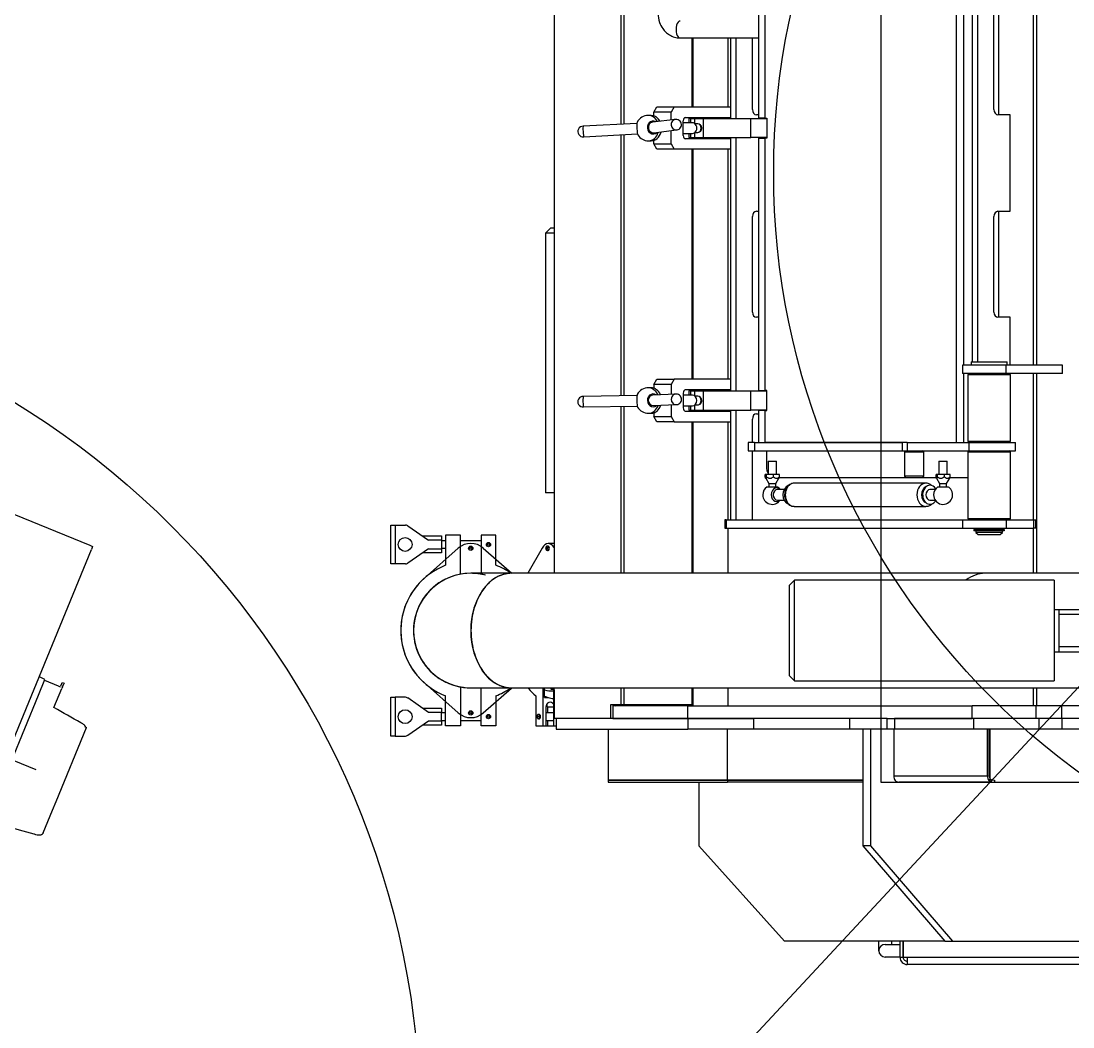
# Model space of a CAD drawing. Extents: x -681219 to -550379, y -242630 to -158199.
# Drawn here: x -603972 to -602980, y -230488 to -229539 of the extents above; entities that cross this region are included whole.
import ezdxf
from ezdxf.lldxf.tags import DXFTag

# ---------------------------------------------------------------- set-up
doc = ezdxf.new("R2010")
doc.units = 0
doc.header["$LTSCALE"] = 1000
doc.linetypes.add('DASHED', pattern=[0.75, 0.5, -0.25])
doc.linetypes.add('DASHED2', pattern=[9.525, 6.35, -3.175])
doc.layers.get('0').update_dxf_attribs({"linetype": 'CONTINUOUS'})
doc.layers.add('center', color=253, linetype='CENTER2')
doc.layers.add('interface', color=251, linetype='DASHED2')
doc.layers.add('famsun', color=7, linetype='CONTINUOUS', lineweight=0)
tags = doc.linetypes.add('CENTER2', pattern=[28.575, 19.05, -3.175, 3.175, -3.175]).pattern_tags.tags
tags[10:11] = [DXFTag(74, 4), DXFTag(75, 0), DXFTag(340, '0'), DXFTag(46, 0.0), DXFTag(50, 0.0), DXFTag(44, 0.0), DXFTag(45, 0.0)]
tags[8:9] = [DXFTag(74, 4), DXFTag(75, 0), DXFTag(340, '0'), DXFTag(46, 0.0), DXFTag(50, 0.0), DXFTag(44, 0.0), DXFTag(45, 0.0)]
tags[6:7] = [DXFTag(74, 4), DXFTag(75, 0), DXFTag(340, '0'), DXFTag(46, 0.0), DXFTag(50, 0.0), DXFTag(44, 0.0), DXFTag(45, 0.0)]
tags[4:5] = [DXFTag(74, 4), DXFTag(75, 0), DXFTag(340, '0'), DXFTag(46, 0.0), DXFTag(50, 0.0), DXFTag(44, 0.0), DXFTag(45, 0.0)]

# ---------------------------------------------------------------- blocks, each defined once
blk = doc.blocks.new('CYPJ15001B0001XY_A_CYPJ1000_V_1')
at = {"color": 0, "linetype": 'ByBlock', "lineweight": -2}
for p, q in [((-731.55, 1061.09), (-694.9, 1061.09)), ((-731.55, 1057.09), (-731.55, 1061.09)), ((-694.9, 1057.09), (-731.55, 1057.09)), ((-731.55, 1057.09), (-731.55, 1047.35)), ((-694.9, 1061.09), (-694.9, 1057.09)), ((-694.9, 1047.35), (-694.9, 1057.09)), ((-569.1, 1057.09), (-569.1, 1061.09)), ((-569.1, 1061.09), (-532.45, 1061.09)), ((-569.1, 1047.35), (-569.1, 1057.09)), ((-532.45, 1057.09), (-569.1, 1057.09)), ((-532.45, 1061.09), (-532.45, 1057.09)), ((-532.45, 1057.09), (-532.45, 1047.35)), ((-730.83, 1045.05), (-717.23, 1025.63)), ((-709.23, 1025.63), (-695.62, 1045.05)), ((-554.77, 1025.63), (-568.38, 1045.05)), ((-533.17, 1045.05), (-546.77, 1025.63)), ((-721.23, 1013.34), (-721.23, 1031.34)), ((-717.23, 1025.63), (-717.23, 1013.34)), ((-681.43, 1029.38), (-709.68, 997.46)), ((-709.23, 1013.34), (-709.23, 1025.63)), ((-705.23, 1031.34), (-705.23, 1013.34)), ((-582.57, 1029.38), (-554.32, 997.46)), ((-558.77, 1013.34), (-558.77, 1031.34)), ((-554.77, 1025.63), (-554.77, 1013.34)), ((-546.77, 1013.34), (-546.77, 1025.63)), ((-542.77, 1031.34), (-542.77, 1013.34)), ((-717.23, 1013.34), (-721.23, 1013.34)), ((-717.23, 1013.34), (-709.23, 1013.34)), ((-716.73, 1013.34), (-716.73, 1009.34)), ((-709.73, 1009.34), (-709.73, 1013.34)), ((-705.23, 1013.34), (-709.23, 1013.34)), ((-554.77, 1013.34), (-558.77, 1013.34)), ((-546.77, 1013.34), (-554.77, 1013.34)), ((-554.27, 1013.34), (-554.27, 1009.34)), ((-547.27, 1009.34), (-547.27, 1013.34)), ((-542.77, 1013.34), (-546.77, 1013.34)), ((-722, 1009.34), (-693.6, 1009.34)), ((-722, 995.34), (-722, 1009.34)), ((-542, 1009.34), (-570.4, 1009.34)), ((-542, 995.34), (-542, 1009.34)), ((-685.12, 995.34), (-722, 995.34)), ((-716.73, 995.34), (-716.73, 975.95)), ((-578.88, 995.34), (-542, 995.34)), ((-547.27, 975.95), (-547.27, 995.34)), ((-686, 985.65), (-686, 947.28)), ((-578, 947.28), (-578, 985.65)), ((-722, 975.95), (-686, 975.95)), ((-722, 961.95), (-722, 975.95)), ((-709.68, 973.83), (-686.21, 947.31)), ((-542, 975.95), (-578, 975.95)), ((-554.32, 973.83), (-578, 947.08)), ((-542, 961.95), (-542, 975.95)), ((-693.6, 961.95), (-722, 961.95)), ((-570.4, 961.95), (-542, 961.95)), ((-686, 947.46), (-686, 500.57)), ((-578, 500.57), (-578, 947.46)), ((-693.6, 924.42), (-722, 924.42)), ((-722, 924.42), (-722, 917.42)), ((-554.32, 918.48), (-578, 931.86)), ((-722, 917.42), (-722, 914.82)), ((-722, 917.42), (-686, 917.42)), ((-722, 914.82), (-722, 913.33)), ((-704.01, 914.82), (-722, 914.82)), ((-716.73, 913.33), (-722, 913.33)), ((-722, 913.33), (-722, 907.72)), ((-716.73, 914.82), (-716.73, 907.72)), ((-715.14, 921.79), (-715.14, 920.92)), ((-711.14, 920.92), (-711.14, 921.79)), ((-709.73, 907.72), (-709.73, 914.82)), ((-704.01, 913.33), (-709.73, 913.33)), ((-704.01, 913.33), (-704.01, 907.72)), ((-695.26, 916.12), (-695.26, 912.66)), ((-695.26, 916.12), (-686, 916.12)), ((-556.32, 913.44), (-556.32, 912.57)), ((-552.32, 912.57), (-552.32, 913.44)), ((-502, 907), (-502, 915.2)), ((-257, 915.2), (-502, 915.2)), ((-257, 907), (-257, 915.2)), ((-252, 910.2), (-257, 915.2)), ((-725, 905), (-725, 781)), ((-715, 905), (-725, 905)), ((-687.25, 907.72), (-722, 907.72)), ((-722, 907.72), (-722, 905)), ((-715, 853.86), (-715, 907)), ((-687.98, 907), (-715, 907)), ((-696, 907.81), (-696, 907.72)), ((-686.38, 910.5), (-687.25, 910)), ((-687.25, 910), (-686, 910)), ((-687.25, 910), (-687.25, 907)), ((-686.38, 910.5), (-686, 910.5)), ((690.02, 907), (-578, 907)), ((-549.85, 907), (-549.85, 912.57)), ((-252, 910.2), (-252, 907)), ((-421.1, 879.35), (-420.19, 828.66)), ((-410.19, 828.84), (-411.1, 879.53)), ((-166.21, 879.11), (-163.55, 828.47)), ((-153.56, 828.99), (-156.22, 879.63)), ((-775, 856), (-775, 743.47)), ((-773, 856), (-775, 856)), ((-773, 856), (-773, 743.47)), ((-773, 743.47), (-773, 856)), ((-725, 856), (-773, 856)), ((-702, 853.86), (-715, 853.86)), ((-715, 851.62), (-715, 853.86)), ((-702, 844.09), (-702, 853.86)), ((-715, 851.62), (-715, 781)), ((-715, 781), (-715, 851.62)), ((-702, 851.62), (-715, 851.62)), ((-703, 843.56), (-703, 851.62)), ((-702.6, 849.56), (-703, 848.86)), ((-703, 841.82), (-703, 843.56)), ((-703, 843.56), (-702, 843.56)), ((-686, 844.09), (-702, 844.09)), ((-702, 841.37), (-702, 844.09)), ((-420.47, 844.09), (-578, 844.09)), ((-164.37, 844.09), (-410.46, 844.09)), ((151.24, 844.09), (-154.36, 844.09)), ((-703, 781), (-703, 841.82)), ((-686, 841.37), (-702, 841.37)), ((-702, 777.15), (-702, 841.37)), ((-420.42, 841.37), (-578, 841.37)), ((-164.23, 841.37), (-410.42, 841.37)), ((151.42, 841.37), (-154.21, 841.37)), ((-427, 818.11), (-427, 815.53)), ((-419.81, 813.5), (-418.9, 791.86)), ((-408.91, 792.28), (-409.82, 813.92)), ((-403, 815.53), (-403, 818.11)), ((-170, 818.11), (-170, 815.53)), ((-149.83, 792.75), (-152.5, 814.34)), ((-146, 815.53), (-146, 818.11)), ((-435, 810.25), (-430, 813.12)), ((-435, 793.86), (-435, 810.25)), ((-426.63, 813.12), (-430, 813.12)), ((-430, 813.12), (-430, 796.73)), ((-400, 813.12), (-403.37, 813.12)), ((-400, 796.73), (-400, 813.12)), ((-400, 813.12), (-395, 810.25)), ((-395, 810.25), (-395, 793.86)), ((-178, 810.25), (-173, 813.12)), ((-178, 793.86), (-178, 810.25)), ((-173, 813.12), (-169.63, 813.12)), ((-173, 813.12), (-173, 796.73)), ((-162.42, 813.11), (-159.75, 791.52)), ((-146.37, 813.12), (-143, 813.12)), ((-143, 813.12), (-138, 810.25)), ((-143, 796.73), (-143, 813.12)), ((-138, 810.25), (-138, 793.86)), ((-430, 796.73), (-435, 793.86)), ((-435, 793.86), (-435, 740.5)), ((-419.1, 796.73), (-430, 796.73)), ((-400, 796.73), (-409.09, 796.73)), ((-395, 793.86), (-400, 796.73)), ((-395, 740.5), (-395, 793.86)), ((-173, 796.73), (-178, 793.86)), ((-178, 740.5), (-178, 793.86)), ((-173, 796.73), (-160.39, 796.73)), ((-150.32, 796.73), (-143, 796.73)), ((-138, 793.86), (-143, 796.73)), ((-138, 793.86), (-138, 740.5)), ((-408, 785.27), (-422, 785.27)), ((-420, 785.27), (-420, 776.55)), ((-410, 776.55), (-410, 785.27)), ((-165, 785.27), (-151, 785.27)), ((-163, 785.27), (-163, 776.55)), ((-153, 776.55), (-153, 785.27)), ((-73, 788.07), (-73, 714.46)), ((-725, 719), (-725, 781)), ((-715, 781), (-725, 781)), ((-715, 719), (-715, 781)), ((-715, 781), (-715, 719)), ((-715, 781), (-703, 781)), ((-703, 781), (-703, 512.79)), ((-703, 776.57), (-686, 776.57)), ((-703, 776.28), (-686, 776.28)), ((-703, 775.98), (-686, 775.98)), ((-702, 777.15), (-702, 776.57)), ((-686, 777.15), (-702, 777.15)), ((-686, 776.57), (-702, 776.57)), ((-435, 777.15), (-578, 777.15)), ((-578, 776.57), (-435, 776.57)), ((-435, 776.57), (-578, 776.57)), ((-578, 776.28), (-435, 776.28)), ((-578, 775.98), (-435, 775.98)), ((-425, 783.55), (-425, 741.15)), ((-424, 777.15), (-425, 777.15)), ((-425, 776.57), (-424, 776.57)), ((-424, 776.57), (-425, 776.57)), ((-425, 776.28), (-424, 776.28)), ((-425, 775.98), (-424, 775.98)), ((-424, 780.14), (-424, 778.43)), ((-420, 780.14), (-424, 780.14)), ((-424, 778.43), (-424, 774.5)), ((-420, 778.43), (-424, 778.43)), ((-424, 774.5), (-424, 766.52)), ((-424, 774.5), (-419.33, 774.5)), ((-419, 774.09), (-419, 771.68)), ((-411, 771.68), (-411, 774.09)), ((-410.67, 774.5), (-406, 774.5)), ((-406, 780.14), (-410, 780.14)), ((-406, 778.43), (-410, 778.43)), ((-406, 778.43), (-406, 780.14)), ((-406, 778.43), (-406, 774.5)), ((-405, 777.15), (-406, 777.15)), ((-406, 776.57), (-405, 776.57)), ((-405, 776.57), (-406, 776.57)), ((-406, 776.28), (-405, 776.28)), ((-406, 775.98), (-405, 775.98)), ((-406, 774.5), (-406, 766.52)), ((-405, 741.15), (-405, 783.55)), ((-178, 777.15), (-395, 777.15)), ((-395, 776.57), (-178, 776.57)), ((-178, 776.57), (-395, 776.57)), ((-395, 776.28), (-178, 776.28)), ((-395, 775.98), (-178, 775.98)), ((-168, 741.15), (-168, 783.55)), ((-167, 777.15), (-168, 777.15)), ((-168, 776.57), (-167, 776.57)), ((-167, 776.57), (-168, 776.57)), ((-168, 776.28), (-167, 776.28)), ((-168, 775.98), (-167, 775.98)), ((-167, 780.14), (-167, 778.43)), ((-163, 780.14), (-167, 780.14)), ((-167, 778.43), (-167, 774.5)), ((-163, 778.43), (-167, 778.43)), ((-167, 774.5), (-167, 766.52)), ((-167, 774.5), (-162.33, 774.5)), ((-162, 774.09), (-162, 771.68)), ((-154, 771.68), (-154, 774.09)), ((-153.67, 774.5), (-149, 774.5)), ((-149, 780.14), (-153, 780.14)), ((-149, 778.43), (-153, 778.43)), ((-149, 778.43), (-149, 780.14)), ((-149, 778.43), (-149, 774.5)), ((-148, 777.15), (-149, 777.15)), ((-149, 776.57), (-148, 776.57)), ((-148, 776.57), (-149, 776.57)), ((-149, 776.28), (-148, 776.28)), ((-149, 775.98), (-148, 775.98)), ((-149, 774.5), (-149, 766.52)), ((-148, 783.55), (-148, 741.15)), ((-73, 777.15), (-138, 777.15)), ((-138, 776.57), (-73, 776.57)), ((-73, 776.57), (-138, 776.57)), ((-138, 776.28), (-73, 776.28)), ((-138, 775.98), (-73, 775.98)), ((-835, 770.66), (-925, 689.77)), ((-775, 770.66), (-835, 770.66)), ((-424, 766.52), (-424, 721.66)), ((-406, 766.52), (-424, 766.52)), ((-406, 766.52), (-406, 721.66)), ((-167, 766.52), (-167, 721.66)), ((-149, 766.52), (-167, 766.52)), ((-149, 766.52), (-149, 721.66)), ((-535.5, 746.11), (-535.5, 744.94)), ((-527.5, 746.11), (-535.5, 746.11)), ((-535.5, 744.94), (-535.5, 521.81)), ((-527.5, 744.94), (-535.5, 744.94)), ((-527.5, 744.94), (-527.5, 746.11)), ((-527.5, 744.94), (-527.5, 521.81)), ((-424, 752.75), (-425, 752.75)), ((-405, 752.75), (-406, 752.75)), ((-167, 752.75), (-168, 752.75)), ((-148, 752.75), (-149, 752.75)), ((-775, 615.85), (-775, 743.47)), ((-773, 743.47), (-775, 743.47)), ((-773, 615.85), (-773, 743.47)), ((-773, 743.47), (-773, 615.85)), ((-773, 743.47), (-725, 743.47)), ((-686, 743.31), (-703, 743.31)), ((-535.5, 743.31), (-578, 743.31)), ((-435, 743.31), (-527.5, 743.31)), ((-527.5, 740.5), (-424, 740.5)), ((-527.5, 735.35), (-424, 735.35)), ((-425, 741.15), (-425, 740.5)), ((-406, 740.5), (-167, 740.5)), ((-406, 735.35), (-167, 735.35)), ((-405, 741.15), (-405, 740.5)), ((-178, 743.31), (-395, 743.31)), ((-168, 741.15), (-168, 740.5)), ((-149, 740.5), (-73, 740.5)), ((-149, 735.35), (-73, 735.35)), ((-148, 741.15), (-148, 740.5)), ((-73, 743.31), (-138, 743.31)), ((-725, 628.65), (-725, 719)), ((-715, 719), (-725, 719)), ((-715, 628.65), (-715, 719)), ((-527.5, 720.04), (-462.5, 720.04)), ((-462.5, 723.98), (-462.5, 718.12)), ((-454.5, 723.98), (-462.5, 723.98)), ((-462.5, 718.12), (-462.5, 578.72)), ((-454.5, 718.12), (-462.5, 718.12)), ((-454.5, 718.12), (-454.5, 723.98)), ((-454.5, 720.04), (-432.5, 720.04)), ((-454.5, 718.12), (-454.5, 578.72)), ((-424.5, 714.33), (-454.5, 714.33)), ((-427.5, 716.21), (-427.5, 714.33)), ((-424.5, 708.47), (-424.5, 714.33)), ((-424, 721.66), (-406, 721.66)), ((-424, 706.54), (-424, 721.66)), ((-406, 721.66), (-406, 706.54)), ((-405.5, 714.33), (-405.5, 708.47)), ((-167.5, 714.33), (-405.5, 714.33)), ((-336.5, 714.33), (-336.5, 716.21)), ((-331.5, 720.04), (-241.5, 720.04)), ((-236.5, 716.21), (-236.5, 714.33)), ((-167.5, 714.33), (-167.5, 708.47)), ((-167, 721.66), (-149, 721.66)), ((-167, 706.54), (-167, 721.66)), ((-149, 721.66), (-149, 706.54)), ((-148.5, 708.47), (-148.5, 714.33)), ((148.5, 714.33), (-148.5, 714.33)), ((-145.5, 714.33), (-145.5, 716.21)), ((-140.5, 720.04), (-73, 720.04)), ((-496.42, 706.24), (-496.42, 696.35)), ((-493.27, 704.64), (-496.42, 704.64)), ((-488.38, 707.54), (-493.27, 704.64)), ((-493.27, 704.64), (-493.27, 697.95)), ((-486.93, 707.96), (-484.7, 707.96)), ((-486.93, 706.75), (-484.7, 706.75)), ((-484.7, 706.75), (-484.7, 707.96)), ((-484.7, 700.09), (-484.7, 706.75)), ((-472.17, 705.3), (-484.7, 705.3)), ((-462.5, 706.79), (-477.5, 706.79)), ((-472.17, 705.3), (-472.17, 697.3)), ((-454.5, 578.72), (-454.5, 708.47)), ((-424.5, 708.47), (-454.5, 708.47)), ((-424.5, 708.47), (-424.5, 706.54)), ((-424.5, 706.54), (-405.5, 706.54)), ((-405.5, 706.79), (-406, 706.79)), ((-167.5, 708.47), (-405.5, 708.47)), ((-405.5, 706.54), (-405.5, 708.47)), ((-167.5, 706.54), (-167.5, 708.47)), ((-167, 706.79), (-167.5, 706.79)), ((-148.5, 706.54), (-167.5, 706.54)), ((-148.5, 706.79), (-149, 706.79)), ((148.5, 708.47), (-148.5, 708.47)), ((-148.5, 708.47), (-148.5, 706.54)), ((-508.93, 696.56), (-508.93, 690.16)), ((-505.55, 700.21), (-505.89, 700.1)), ((-501.97, 700.1), (-502.31, 700.21)), ((-498.93, 690.16), (-498.93, 696.56)), ((-496.42, 697.95), (-493.27, 697.95)), ((-493.27, 697.95), (-488.38, 695.05)), ((-487.5, 694.76), (-487.5, 575.54)), ((-486.93, 700.09), (-484.7, 700.09)), ((-486.93, 694.63), (-484.7, 694.63)), ((-484.7, 694.63), (-484.7, 700.09)), ((-484.7, 697.3), (-472.17, 697.3)), ((-925, 538.7), (-925, 689.77)), ((-674.5, 685.44), (-679.5, 680.44)), ((-589.5, 685.44), (-674.5, 685.44)), ((-584.5, 680.44), (-589.5, 685.44)), ((-679.5, 680.44), (-584.5, 680.44)), ((-679.5, 680.44), (-679.5, 435.44)), ((-584.5, 435.44), (-584.5, 680.44)), ((-514.93, 680.57), (-514.93, 556.46)), ((-492.93, 556.46), (-492.93, 680.57)), ((-715, 628.65), (-725, 628.65)), ((-725, 593.14), (-725, 628.65)), ((-715, 593.14), (-715, 628.65)), ((-835, 615.85), (-925, 538.7)), ((-725, 615.85), (-835, 615.85)), ((-835, 608.64), (-835, 615.85)), ((-835, 608.64), (-925, 531.49)), ((-725, 608.64), (-835, 608.64)), ((-934, 600.85), (-925, 600.85)), ((-940, 580.85), (-940, 594.85)), ((-928, 594.85), (-928, 580.85)), ((-925, 588.85), (-928, 588.85)), ((-725, 586.85), (-769.2, 586.85)), ((-769.2, 586.85), (-769.2, 498.35)), ((-725, 511.5), (-725, 593.14)), ((-725, 593.14), (-715, 593.14)), ((-715, 586.1), (-725, 586.1)), ((-715, 593.14), (-715, 586.1)), ((-715, 511.5), (-715, 586.1)), ((-715, 586.1), (-715, 512.79)), ((-940.2, 580.85), (-940.2, 577.85)), ((-940.2, 580.85), (-925, 580.85)), ((-940.2, 577.85), (-925, 577.85)), ((-925, 577.84), (-940.2, 577.84)), ((-940.2, 577.84), (-940.2, 574.05)), ((-775, 495.75), (-775, 582.03)), ((-486.5, 576.54), (-487.5, 575.54)), ((-487.5, 575.54), (-487.5, 559.54)), ((-486.5, 558.54), (-486.5, 576.54)), ((-463.5, 576.54), (-486.5, 576.54)), ((-463.5, 576.54), (-463.5, 558.54)), ((-462.5, 575.54), (-463.5, 576.54)), ((-462.5, 578.72), (-462.5, 574.04)), ((-454.5, 578.72), (-462.5, 578.72)), ((-454.5, 574.04), (-454.5, 578.72)), ((-947, 27.65), (-947, 574.05)), ((-940.2, 574.05), (-947, 574.05)), ((-940.2, 574.05), (-940.2, 27.65)), ((-462.5, 574.04), (-462.5, 515.95)), ((-454.5, 574.04), (-462.5, 574.04)), ((-454.5, 574.04), (-454.5, 515.95)), ((-508.12, 558.85), (-509.32, 558.16)), ((-498.54, 558.16), (-499.74, 558.85)), ((-487.5, 559.54), (-487.5, 546.79)), ((-487.5, 559.54), (-486.5, 558.54)), ((-486.5, 558.54), (-463.5, 558.54)), ((-463.5, 558.54), (-462.5, 559.54)), ((-508.93, 552.62), (-508.93, 547.73)), ((-498.93, 547.73), (-498.93, 552.62)), ((-488.38, 546.5), (-493.27, 543.6)), ((-486.93, 546.92), (-484.7, 546.92)), ((-484.7, 545.71), (-486.93, 545.71)), ((-484.7, 545.71), (-484.7, 546.92)), ((-484.7, 539.05), (-484.7, 545.71)), ((-925, 538.7), (-925, 531.49)), ((-496.42, 545.2), (-496.42, 535.31)), ((-493.27, 543.6), (-496.42, 543.6)), ((-496.42, 536.91), (-493.27, 536.91)), ((-493.27, 543.6), (-493.27, 536.91)), ((-493.27, 536.91), (-488.38, 534.01)), ((-486.93, 539.05), (-484.7, 539.05)), ((-472.17, 544.25), (-484.7, 544.25)), ((-484.7, 533.59), (-484.7, 539.05)), ((-484.7, 536.25), (-472.17, 536.25)), ((-472.17, 544.25), (-472.17, 536.25)), ((-925, 531.49), (-925, 45.59)), ((-487.5, 533.72), (-487.5, 516.81)), ((-486.93, 533.59), (-484.7, 533.59)), ((-454.5, 527.48), (454.5, 527.48)), ((-535.5, 521.81), (-535.5, 480.73)), ((-527.5, 521.81), (-535.5, 521.81)), ((-527.5, 521.81), (-527.5, 480.73)), ((-526.5, 516.81), (-527.5, 515.81)), ((-526.5, 476.81), (-526.5, 516.81)), ((-463.5, 516.81), (-526.5, 516.81)), ((-463.5, 516.81), (-463.5, 476.81)), ((-462.5, 515.81), (-463.5, 516.81)), ((-462.5, 515.95), (-462.5, 471.81)), ((-454.5, 515.95), (-462.5, 515.95)), ((-389.5, 521), (-454.5, 521)), ((-453.5, 516.81), (-454.5, 515.81)), ((-454.5, 515.95), (-454.5, 471.81)), ((-453.5, 476.81), (-453.5, 516.81)), ((-390.5, 516.81), (-453.5, 516.81)), ((-390.5, 516.81), (-390.5, 476.81)), ((-389.5, 515.81), (-390.5, 516.81)), ((-389.5, 480.73), (-389.5, 521.81)), ((-381.5, 521.81), (-389.5, 521.81)), ((-381.5, 480.73), (-381.5, 521.81)), ((381.5, 521), (-381.5, 521)), ((-725, 449.88), (-725, 511.5)), ((-715, 511.5), (-725, 511.5)), ((-715, 512.79), (-703, 512.79)), ((-715, 449.88), (-715, 511.5)), ((-703, 452.47), (-703, 512.79)), ((-539.5, 509.31), (-541.5, 507.31)), ((-541.5, 507.31), (-541.5, 486.31)), ((-539.5, 484.31), (-539.5, 509.31)), ((-537.8, 509.31), (-539.5, 509.31)), ((-537.8, 483.12), (-537.8, 511.32)), ((-536.6, 511.32), (-537.8, 511.32)), ((-536.6, 483.12), (-536.6, 511.32)), ((-536.5, 508.76), (-536.6, 508.76)), ((-536.5, 484.31), (-536.5, 509.31)), ((-535.5, 509.31), (-536.5, 509.31)), ((-378.5, 513.81), (-381.5, 513.81)), ((-378.5, 513.81), (-378.5, 479.81)), ((378.5, 512.82), (-378.5, 512.82)), ((378.5, 507.67), (-378.5, 507.67)), ((-771.89, 495.96), (-773.3, 497.04)), ((-769.2, 498.35), (-725, 498.35)), ((-769.2, 496.81), (-725, 496.81)), ((-686, 500.57), (-686, 407.94)), ((-578, 407.94), (-578, 500.57)), ((-775, 495.75), (-775, -495.75)), ((-775, 495.75), (-725, 495.75)), ((-773, 491.87), (-775, 491.87)), ((-541.5, 486.31), (-539.5, 484.31)), ((-336.5, 477.04), (-336.5, 488.53)), ((-336.5, 487.77), (-236.5, 487.77)), ((-331.5, 492.36), (-241.5, 492.36)), ((-236.5, 488.53), (-236.5, 477.04)), ((-145.5, 477.04), (-145.5, 488.53)), ((-145.5, 487.77), (-45.5, 487.77)), ((-140.5, 492.36), (-50.5, 492.36)), ((-539.5, 484.31), (-537.8, 484.31)), ((-537.8, 482.76), (-537.8, 483.12)), ((-537.8, 483.12), (-536.6, 483.12)), ((-536.6, 482.76), (-537.8, 482.76)), ((-536.6, 484.86), (-536.5, 484.86)), ((-536.6, 482.76), (-536.6, 483.12)), ((-536.5, 484.31), (-535.5, 484.31)), ((-535.5, 480.73), (-535.5, 454.7)), ((-527.5, 480.73), (-535.5, 480.73)), ((-527.5, 480.73), (-527.5, 454.7)), ((-527.5, 477.81), (-526.5, 476.81)), ((-526.5, 476.81), (-463.5, 476.81)), ((-463.5, 476.81), (-462.5, 477.81)), ((-454.5, 477.81), (-453.5, 476.81)), ((-453.5, 476.81), (-390.5, 476.81)), ((-390.5, 476.81), (-389.5, 477.81)), ((-390.27, 477.04), (-389.5, 477.04)), ((-389.5, 427.61), (-389.5, 480.73)), ((-389.5, 480.73), (-381.5, 480.73)), ((-381.5, 427.61), (-381.5, 480.73)), ((-381.5, 479.81), (-378.5, 479.81)), ((-381.5, 477.04), (-336.5, 477.04)), ((-236.5, 477.04), (-145.5, 477.04)), ((-462.5, 471.81), (-454.5, 471.81)), ((-725, 428.17), (-725, 449.88)), ((-715, 449.88), (-725, 449.88)), ((-715, 452.47), (-703, 452.47)), ((-715, 428.17), (-715, 449.88)), ((-686, 455.19), (-703, 455.19)), ((-703, 428.33), (-703, 452.47)), ((-686, 452.13), (-703, 452.13)), ((-535.5, 455.19), (-578, 455.19)), ((-389.5, 452.13), (-578, 452.13)), ((-535.5, 454.7), (-527.5, 454.7)), ((-535.5, 452.91), (-535.5, 454.7)), ((-535.5, 452.91), (-527.5, 452.91)), ((-389.5, 455.19), (-527.5, 455.19)), ((-527.5, 454.7), (-527.5, 452.91)), ((381.5, 455.19), (-381.5, 455.19)), ((381.5, 452.13), (-381.5, 452.13)), ((-725, 375.44), (-725, 428.17)), ((-715, 428.17), (-725, 428.17)), ((-715, 428.33), (-703, 428.33)), ((-715, 375.44), (-715, 428.17)), ((-715, 375.24), (-715, 428.17)), ((-715, 428.17), (-703, 428.17)), ((-703, 375.44), (-703, 428.17)), ((-584.5, 435.44), (-679.5, 435.44)), ((-652, 435.44), (-652, 431.16)), ((-632, 431.16), (-652, 431.16)), ((-652, 431.16), (-652, 383.37)), ((-647, 431.16), (-647, 404.44)), ((-612, 431.16), (-632, 431.16)), ((-617, 404.44), (-617, 431.16)), ((-612, 435.44), (-612, 431.16)), ((-612, 431.16), (-612, 383.37)), ((-389.5, 427.61), (-381.5, 427.61))]:
    blk.add_line(p, q, dxfattribs=at)
for centre, radius in [((-713.23, 1047.58), 6.5), ((-550.77, 1047.58), 6.5), ((-709.68, 985.65), 2), ((-709.68, 985.65), 1), ((-554.32, 985.65), 2), ((-554.32, 985.65), 1), ((-713.14, 968.95), 2), ((-713.14, 968.95), 1), ((-550.86, 968.95), 2), ((-550.86, 968.95), 1)]:
    blk.add_circle(centre, radius, dxfattribs=at)
for centre, radius, start, end in [((-632, 985.65), 66, 41.50462, 158.95847), ((-632, 985.65), 66, 21.04153, 138.49538), ((-727.55, 1047.35), 4, 180, 215), ((-698.9, 1047.35), 4, 325, 0), ((-565.1, 1047.35), 4, 180, 215), ((-536.45, 1047.35), 4, 325, 0), ((-632, 985.65), 54, 0, 180.17158), ((-632, 985.65), 54, 0.01849, 180), ((-632, 985.65), 54, 0, 180.415), ((-696.33, 985.65), 17.83, 138.49538, 221.50462), ((-567.67, 985.65), 17.83, 318.49538, 41.50462), ((-632, 985.65), 54, 344.99416, 0), ((-632, 985.65), 54, 346.07262, 0), ((-632, 985.65), 66, 201.04153, 214.18742), ((-632, 985.65), 66, 324.90165, 338.95847), ((-416.11, 879.79), 5, 356.93243, 185.12095), ((-161.23, 879.72), 5, 358.90743, 187.09538), ((-690.94, 845.56), 11.65, 159.91535, 189.99218), ((-415, 818.11), 12, 120.6507, 180), ((-415, 818.11), 12, 0, 61.40268), ((-158, 818.11), 12, 122.63237, 180), ((-158, 818.11), 12, 0, 63.37043), ((-413.89, 791.92), 5, 172.74318, 270.96787), ((-413.89, 791.92), 5, 270.96787, 12.09075), ((-154.77, 791.99), 5, 177.41605, 272.83102), ((-154.77, 791.99), 5, 272.83102, 16.68552), ((-415, 771.68), 4, 180, 270.96787), ((-415, 771.68), 4, 270.96787, 0), ((-158, 771.68), 4, 180, 272.83102), ((-158, 771.68), 4, 272.83102, 0), ((-503.93, 701.3), 9, 90, 236.23126), ((-503.93, 701.3), 9, 33.38005, 90), ((-503.93, 701.3), 9, 303.76874, 326.61995), ((-934, 594.85), 6, 0, 180), ((-770.27, 581.92), 4.73, 129.81871, 178.72689), ((-940.2, 574.05), 6.8, 90, 180), ((-940.2, 574.05), 3.8, 90, 180), ((-503.93, 540.25), 9, 90, 326.61995), ((-503.93, 540.25), 9, 33.38005, 90), ((-766.12, 491.82), 8.88, 143.96765, 179.6862), ((-764.84, 491.85), 8.16, 149.72961, 179.8365)]:
    blk.add_arc(centre, radius, start, end, dxfattribs=at)
for centre, major_axis, ratio, start_param, end_param in [((-632, 947.46), (-54, 0), 0.707107, 3.141593, 6.283185), ((-632, 912.57), (66, 0), 0.5, -3.738276, -3.508837), ((-713.14, 921.79), (-2, 0), 0.5, 0, 3.142203), ((-713.14, 920.92), (-2, 0), 0.5, 0, 3.141593), ((-704.01, 910.92), (-4.5, 0), 0.866025, 2.177435, 4.712389), ((-704.01, 917.23), (-4.5, 0), 0.866025, 1.570796, 2.199683), ((-632, 907.81), (64, 0), 0.5, 2.989492, 3.141593), ((-632, 907.81), (-64, 0), 0.5, -0.262782, -0.1521), ((-632, 910.41), (57, 0), 0.5, 2.939716, 3.235887), ((-554.32, 913.44), (-2, 0), 0.5, 0, 3.142203), ((-567.67, 912.57), (-17.83, 0), 0.5, 2.466333, 3.865985), ((-554.32, 912.57), (-2, 0), 0.5, 0, 3.141593), ((-416.1, 879.44), (-5, -0.09), 0.086556, 3.141593, 6.283185), ((-161.21, 879.37), (-4.99, -0.26), 0.08576, 3.141593, 6.283185), ((-415.19, 828.46), (-6, -0.11), 0.086556, 3.292651, 6.132127), ((-158.54, 828.45), (-5.99, -0.31), 0.08576, 3.291241, 6.133537), ((-415, 818.11), (12, 0), 0.819436, 3.141593, 4.317053), ((-415, 815.53), (12, 0), 0.819436, 3.141593, 4.341706), ((-414.81, 813.71), (5.99, 0.25), 0.905993, 0, 3.727278), ((-414.81, 813.71), (-5, -0.21), 0.905993, 3.141593, 6.283185), ((-414.81, 813.71), (5.99, 0.25), 0.905993, 5.6975, 6.283185), ((-415, 818.11), (-12, 0), 0.819436, 2.03528, 3.141593), ((-415, 815.53), (12, 0), 0.819436, 5.18687, 6.283185), ((-158, 818.11), (12, 0), 0.819436, 3.141593, 4.382481), ((-158, 815.53), (-12, 0), 0.819436, 0, 1.253964), ((-157.46, 813.72), (5.95, 0.74), 0.905197, 0, 3.727278), ((-157.46, 813.72), (-4.96, -0.61), 0.905197, 3.141593, 6.283185), ((-157.46, 813.72), (5.95, 0.74), 0.905197, 5.6975, 6.283185), ((-158, 818.11), (-12, 0), 0.819436, 2.102717, 3.141593), ((-158, 815.53), (-12, 0), 0.819436, 2.132029, 3.141593), ((-413.9, 792.07), (5, 0.21), 0.905993, 0, 3.141593), ((-413.9, 792.07), (-4.98, -0.21), 0.905993, 3.29482, 6.129958), ((-154.79, 792.14), (4.96, 0.61), 0.905197, 0, 3.141593), ((-154.79, 792.14), (-4.95, -0.61), 0.905197, 3.294067, 6.130711), ((-422, 783.55), (-3, 0), 0.57317, 4.712389, 6.283185), ((-408, 783.55), (-3, 0), 0.57317, 3.141593, 4.712389), ((-165, 783.55), (-3, 0), 0.57317, 4.712389, 6.283185), ((-151, 783.55), (-3, 0), 0.57317, 3.141593, 4.712389), ((-65, 788.07), (8, 0), 0.49957, 0.000442, 3.14207), ((-415, 776.55), (5, 0), 0.819436, 3.141593, 6.283185), ((-158, 776.55), (-5, 0), 0.819436, 0, 3.141593), ((-415, 771.68), (4, 0), 0.819436, 3.141593, 6.283185), ((-158, 771.68), (4, 0), 0.819436, 3.141593, 6.283185), ((-432.5, 716.21), (-5, 0), 0.765726, 3.141593, 4.712389), ((-331.5, 716.21), (-5, 0), 0.765726, 4.712389, 6.283185), ((-241.5, 716.21), (-5, 0), 0.765726, 3.141593, 4.712389), ((-140.5, 716.21), (-5, 0), 0.765726, 4.712389, 6.283185), ((-477.5, 700.35), (10, 0), 0.643167, 1.570796, 2.265314), ((-503.93, 697.28), (-6.45, 0), 0.768569, 2.458484, 6.283185), ((-503.93, 697.28), (-6.45, 0), 0.768569, 0, 0.683108), ((-503.93, 696.56), (-5, 0), 0.768569, 3.141593, 6.283185), ((-503.93, 697.28), (-4.14, 0), 0.768569, 4.310619, 5.114159), ((-503.93, 680.57), (11, 0), 0.768569, 0, 3.141593), ((-503.93, 684.41), (9, 0), 0.768569, 0.267007, 2.889763), ((-769.2, 582.41), (-5.8, 0), 0.766044, 4.712389, 5.497787), ((-503.93, 556.46), (11, 0), 0.768569, 0, 3.138047), ((-503.93, 552.62), (9, 0), 0.768569, 0, 4.031794), ((-503.93, 554.54), (-8, 0), 0.768569, 3.414354, 6.010424), ((-503.93, 552.62), (-5, 0), 0.768569, 3.141593, 6.283185), ((-503.93, 554.54), (-7, 0), 0.768569, 4.070362, 5.354416), ((-503.93, 556.46), (11, 0), 0.768569, 6.27004, 6.283185), ((-503.93, 552.62), (9, 0), 0.768569, 5.392984, 6.283185), ((-632, 500.57), (-54, 0), 0.707107, 3.141593, 3.637306), ((-632, 500.57), (-54, 0), 0.707107, 3.141593, 3.637306), ((-769.2, 493.9), (-5.8, 0), 0.766044, 4.712389, 5.497787), ((-769.2, 493.9), (-3.8, 0), 0.766044, 4.712389, 5.497787), ((-331.5, 488.53), (-5, 0), 0.765726, 4.712389, 6.283185), ((-241.5, 488.53), (-5, 0), 0.765726, 3.141593, 4.712389), ((-140.5, 488.53), (-5, 0), 0.765726, 4.712389, 6.283185)]:
    blk.add_ellipse(centre, major_axis=major_axis, ratio=ratio, start_param=start_param, end_param=end_param, dxfattribs=at)
for centre in [(-713.14, 922.65), (-554.32, 914.3)]:
    blk.add_ellipse(centre, major_axis=(1, 0), ratio=0.5, dxfattribs=at)
blk.add_rational_spline([(-578, 947.32), (-578.12, 1023.64), (-686, 1023.52), (-686, 947.28)], [0.998929286326, 0.333333524609, 0.333690429167, 1], degree=3, dxfattribs=at)
for points, knots in [([(-711.16, 921.79), (-711.15, 921.85), (-711.13, 922.05), (-711.28, 922.42), (-711.56, 922.78), (-711.99, 923.07), (-712.58, 923.26), (-713.32, 923.31), (-714.05, 923.17), (-714.62, 922.87), (-714.99, 922.44), (-715.12, 922.05), (-715.13, 921.84), (-715.14, 921.79)], [0, 0, 0, 0, 0.03148, 0.118, 0.199025, 0.288207, 0.400246, 0.530591, 0.662281, 0.785079, 0.88313, 0.971403, 1, 1, 1, 1]), ([(-552.35, 913.44), (-552.34, 913.5), (-552.32, 913.7), (-552.47, 914.07), (-552.75, 914.43), (-553.18, 914.72), (-553.77, 914.91), (-554.51, 914.97), (-555.24, 914.82), (-555.81, 914.52), (-556.18, 914.09), (-556.31, 913.7), (-556.32, 913.5), (-556.32, 913.44)], [0, 0, 0, 0, 0.03148, 0.118, 0.199025, 0.288207, 0.400246, 0.530591, 0.662281, 0.785079, 0.88313, 0.971403, 1, 1, 1, 1]), ([(-688, 907), (-687.96, 907), (-687.64, 907), (-686.81, 907), (-686.43, 906.99), (-686.01, 906.99)], [0.7580823, 0.7580823, 0.7580823, 0.7580823, 0.875, 0.875, 0.9453646, 0.9453646, 0.9453646, 0.9453646]), ([(0, 809.06), (-18.24, 810.34), (-35.87, 810.48), (-57.88, 808.29), (-63.63, 805.23), (-67.53, 801.88), (-70.36, 798.22), (-72.54, 793.44), (-72.85, 790.12), (-73, 788.07)], [0, 0, 0, 0, 0.583237, 0.682208, 0.76165, 0.81095, 0.86708, 0.930119, 1, 1, 1, 1]), ([(-486.93, 706.75), (-487.36, 706.84), (-487.75, 706.93), (-488.19, 707.08), (-488.32, 707.13), (-488.45, 707.21), (-488.48, 707.24), (-488.53, 707.3), (-488.54, 707.33), (-488.54, 707.41), (-488.49, 707.47), (-488.32, 707.58), (-488.2, 707.63), (-487.9, 707.73), (-487.73, 707.78), (-487.35, 707.87), (-487.15, 707.91), (-486.93, 707.96)], [0, 0, 0, 0, 0.25, 0.25, 0.375, 0.375, 0.4375, 0.4375, 0.5, 0.5, 0.625, 0.625, 0.75, 0.75, 0.875, 0.875, 1, 1, 1, 1]), ([(-486.93, 700.09), (-487.36, 700.57), (-487.75, 701.07), (-488.19, 701.9), (-488.32, 702.19), (-488.45, 702.64), (-488.48, 702.8), (-488.53, 703.11), (-488.54, 703.26), (-488.54, 703.73), (-488.49, 704.04), (-488.32, 704.64), (-488.2, 704.93), (-487.9, 705.49), (-487.73, 705.75), (-487.35, 706.27), (-487.15, 706.51), (-486.93, 706.75)], [0, 0, 0, 0, 0.25, 0.25, 0.375, 0.375, 0.4375, 0.4375, 0.5, 0.5, 0.625, 0.625, 0.75, 0.75, 0.875, 0.875, 1, 1, 1, 1]), ([(-486.93, 694.63), (-487.36, 695.02), (-487.75, 695.43), (-488.19, 696.12), (-488.32, 696.36), (-488.45, 696.73), (-488.48, 696.85), (-488.53, 697.1), (-488.54, 697.23), (-488.54, 697.62), (-488.49, 697.87), (-488.32, 698.36), (-488.2, 698.6), (-487.9, 699.05), (-487.73, 699.27), (-487.35, 699.69), (-487.15, 699.89), (-486.93, 700.09)], [0, 0, 0, 0, 0.25, 0.25, 0.375, 0.375, 0.4375, 0.4375, 0.5, 0.5, 0.625, 0.625, 0.75, 0.75, 0.875, 0.875, 1, 1, 1, 1]), ([(-488.38, 695.06), (-488.3, 695.01), (-488.19, 694.96), (-487.9, 694.86), (-487.73, 694.81), (-487.35, 694.72), (-487.15, 694.68), (-486.93, 694.63)], [0.6356467, 0.6356467, 0.6356467, 0.6356467, 0.75, 0.75, 0.875, 0.875, 1, 1, 1, 1]), ([(-503.93, 689.72), (-504.77, 689.69), (-506.79, 689.57), (-510.28, 688.35), (-513.18, 685.91), (-514.78, 683.04), (-514.8, 681.34), (-514.79, 680.56)], [0, 0, 0, 0, 0.137451, 0.386309, 0.640176, 0.857473, 1, 1, 1, 1]), ([(-493.09, 680.35), (-493.07, 681.22), (-493.05, 682.98), (-494.61, 685.77), (-497.24, 688.1), (-500.63, 689.49), (-502.81, 689.66), (-503.93, 689.72)], [0, 0, 0, 0, 0.155307, 0.36859, 0.587837, 0.820521, 1, 1, 1, 1]), ([(-514.76, 556.48), (-514.78, 555.69), (-514.79, 553.99), (-513.73, 552.11), (-512.86, 551.09), (-512.71, 550.93)], [0, 0, 0, 0, 0.1443769, 0.3604191, 0.4016212, 0.4016212, 0.4016212, 0.4016212]), ([(-495.31, 550.75), (-495.11, 550.97), (-494.17, 552.04), (-493.1, 553.95), (-493.07, 555.61), (-493.08, 556.35)], [0.5884881, 0.5884881, 0.5884881, 0.5884881, 0.6455033, 0.8646088, 1, 1, 1, 1]), ([(-486.93, 545.71), (-487.36, 545.8), (-487.75, 545.89), (-488.19, 546.04), (-488.32, 546.09), (-488.45, 546.17), (-488.48, 546.2), (-488.53, 546.26), (-488.54, 546.29), (-488.54, 546.37), (-488.49, 546.43), (-488.32, 546.53), (-488.2, 546.59), (-487.9, 546.69), (-487.73, 546.74), (-487.35, 546.83), (-487.15, 546.87), (-486.93, 546.92)], [0, 0, 0, 0, 0.25, 0.25, 0.375, 0.375, 0.4375, 0.4375, 0.5, 0.5, 0.625, 0.625, 0.75, 0.75, 0.875, 0.875, 1, 1, 1, 1]), ([(-486.93, 539.05), (-487.36, 539.53), (-487.75, 540.03), (-488.19, 540.86), (-488.32, 541.15), (-488.45, 541.6), (-488.48, 541.76), (-488.53, 542.06), (-488.54, 542.22), (-488.54, 542.69), (-488.49, 543), (-488.32, 543.6), (-488.2, 543.89), (-487.9, 544.45), (-487.73, 544.71), (-487.35, 545.23), (-487.15, 545.47), (-486.93, 545.71)], [0, 0, 0, 0, 0.25, 0.25, 0.375, 0.375, 0.4375, 0.4375, 0.5, 0.5, 0.625, 0.625, 0.75, 0.75, 0.875, 0.875, 1, 1, 1, 1]), ([(-486.93, 533.59), (-487.36, 533.98), (-487.75, 534.39), (-488.19, 535.08), (-488.32, 535.32), (-488.45, 535.68), (-488.48, 535.81), (-488.53, 536.06), (-488.54, 536.19), (-488.54, 536.57), (-488.49, 536.83), (-488.32, 537.32), (-488.2, 537.56), (-487.9, 538.01), (-487.73, 538.23), (-487.35, 538.65), (-487.15, 538.85), (-486.93, 539.05)], [0, 0, 0, 0, 0.25, 0.25, 0.375, 0.375, 0.4375, 0.4375, 0.5, 0.5, 0.625, 0.625, 0.75, 0.75, 0.875, 0.875, 1, 1, 1, 1]), ([(-488.38, 534.01), (-488.3, 533.97), (-488.19, 533.92), (-487.9, 533.82), (-487.73, 533.77), (-487.35, 533.68), (-487.15, 533.64), (-486.93, 533.59)], [0.6356467, 0.6356467, 0.6356467, 0.6356467, 0.75, 0.75, 0.875, 0.875, 1, 1, 1, 1])]:
    blk.add_open_spline(points, degree=3, knots=knots, dxfattribs=at)
at = {"layer": 'interface', "ltscale": 10.848644}
for p, q in [((774.94, 599), (-775, 598.94)), ((-775, 598.94), (-775, -599))]:
    blk.add_line(p, q, dxfattribs=at)
blk = doc.blocks.new('*U139')
at = {"color": 0, "linetype": 'ByBlock', "lineweight": -2}
for p, q in [((2244, 212), (2244, -212)), ((2250, 66), (2250, -66)), ((2303.5, 52.72), (2303.5, 29.38)), ((2303.5, 29.38), (2303.5, 29.37)), ((2303.5, 29.37), (2303.5, 20.71)), ((2303.5, 20.71), (2303.5, -55)), ((2301.5, -55), (2303.5, -55)), ((2250, -66), (2250, -82)), ((2268, -60.51), (2268, -80)), ((2245, -82), (2244, -82)), ((2250, -82), (2245, -82)), ((2250, -81), (2264, -81)), ((2264, -81), (2266, -81)), ((2266, -81), (2266, -81.58)), ((2266, -84.65), (2266, -81.58)), ((2266, -84.65), (2266, -85.51)), ((2266, -85.51), (2268, -85.51)), ((2268, -81.58), (2268, -80)), ((2268, -81.58), (2268, -84.65)), ((2268, -85.51), (2268, -84.65)), ((1926, -215), (2241, -215)), ((2241, -215), (2244, -215)), ((2242.5, -215), (2244, -215)), ((2244, -215), (2244, -212)), ((2244, -215), (2244, -213.5))]:
    blk.add_line(p, q, dxfattribs=at)
for points, knots in [([(2298.92, 56.69), (2298.08, 56.79), (2297.24, 56.9), (2296.4, 57), (2296.24, 57.02), (2296.08, 57.04), (2295.93, 57.06), (2286.62, 58.21), (2277.31, 59.36), (2268, 60.51)], [0, 0, 0, 0, 0.088456, 0.088456, 0.088456, 0.105254, 0.105254, 0.105254, 1.088037, 1.088037, 1.088037, 1.088037]), ([(2303.5, 52.72), (2303.5, 52.95), (2303.47, 53.18), (2303.36, 53.64), (2303.28, 53.87), (2303.07, 54.3), (2302.94, 54.51), (2302.62, 54.92), (2302.43, 55.12), (2302.02, 55.48), (2301.8, 55.64), (2301.3, 55.95), (2301.03, 56.09), (2300.47, 56.33), (2300.18, 56.43), (2299.55, 56.59), (2299.24, 56.65), (2298.92, 56.69)], [0, 0, 0, 0, 0.125, 0.125, 0.25, 0.25, 0.375, 0.375, 0.5, 0.5, 0.625, 0.625, 0.75, 0.75, 0.875, 0.875, 1, 1, 1, 1]), ([(2298.92, -56.69), (2298.44, -56.75), (2297.97, -56.81), (2297.5, -56.86), (2297.34, -56.88), (2297.18, -56.9), (2297.02, -56.92), (2287.35, -58.12), (2277.67, -59.31), (2268, -60.51)], [0, 0, 0, 0, 0.049853, 0.049853, 0.049853, 0.066784, 0.066784, 0.066784, 1.088043, 1.088043, 1.088043, 1.088043]), ([(2302.51, -55.03), (2302.42, -55.12), (2302.33, -55.21), (2302.03, -55.47), (2301.8, -55.64), (2301.3, -55.95), (2301.04, -56.09), (2300.47, -56.33), (2300.17, -56.43), (2299.56, -56.59), (2299.24, -56.65), (2298.92, -56.69)], [0.440716, 0.440716, 0.440716, 0.440716, 0.5, 0.5, 0.625, 0.625, 0.75, 0.75, 0.875, 0.875, 1, 1, 1, 1])]:
    blk.add_open_spline(points, degree=3, knots=knots, dxfattribs=at)
at = {"layer": 'center', "ltscale": 237.120489}
blk.add_line((-572.2, 0), (2274.5, 0), dxfattribs=at)

msp = doc.modelspace()

# ---------------------------------------------------------------- linework, layer by layer
at = {"color": 4}
for centre, radius in [((-602561.7373, -229682.3646), 700), ((-604394.8433, -230581.8799), 800)]:
    msp.add_circle(centre, radius, dxfattribs=at)
at = {"layer": 'famsun', "color": 8, "linetype": 'DASHED', "ltscale": 20}
msp.add_line((-607361.5764, -234881.8799), (-592968.721, -219416.6983), dxfattribs=at)

# ---------------------------------------------------------------- block references
at = {"color": 4, "rotation": 89.99999999999999}
msp.add_blockref('CYPJ15001B0001XY_A_CYPJ1000_V_1', (-602561.7373, -229482.3646), dxfattribs=at)
at = {"color": 4, "xscale": -1, "rotation": 157.683997170138}
msp.add_blockref('*U139', (-606061.5764, -229381.8799), dxfattribs=at)

doc.saveas('drawing.dxf')
